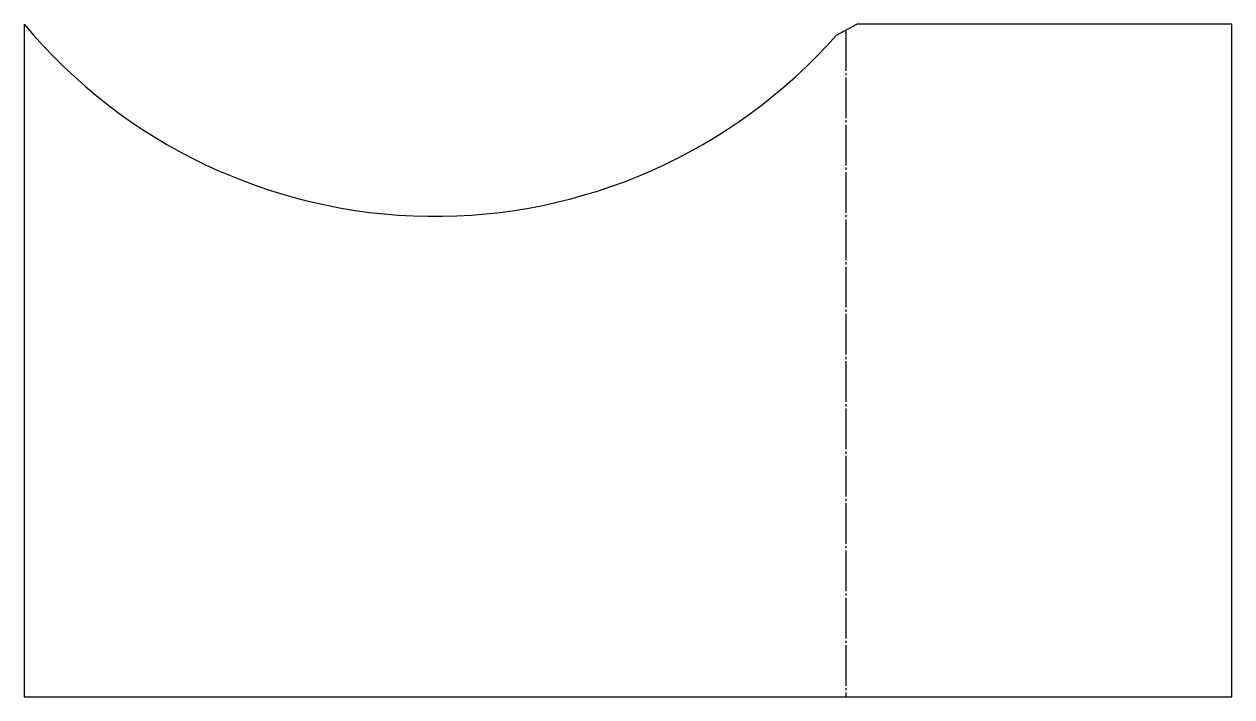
# Model space of a CAD drawing. Header units: millimetres. Extents: x 1598 to 1925, y 1100 to 1282.
import ezdxf

# ---------------------------------------------------------------- set-up
doc = ezdxf.new("R2010")
doc.units = ezdxf.units.MM
doc.linetypes.add('JIS_08_11', pattern=[12.8, 11, -0.6, 0.6, -0.6])

msp = doc.modelspace()

# ---------------------------------------------------------------- linework, layer by layer
for points in [[(1597.83, 1099.54), (1924.83, 1099.54), (1924.83, 1281.54), (1823.32, 1281.54)], [(1597.83, 1281.54), (1597.83, 1099.54)], [(1817.74, 1278.54), (1823.32, 1281.54)]]:
    msp.add_lwpolyline(points)
at = {"linetype": 'JIS_08_11'}
msp.add_lwpolyline([(1820.32, 1279.92), (1820.32, 1099.54)], dxfattribs=at)
msp.add_arc((1709.07, 1374.54), 145, 219.8947, 318.5421)

doc.saveas('drawing.dxf')
